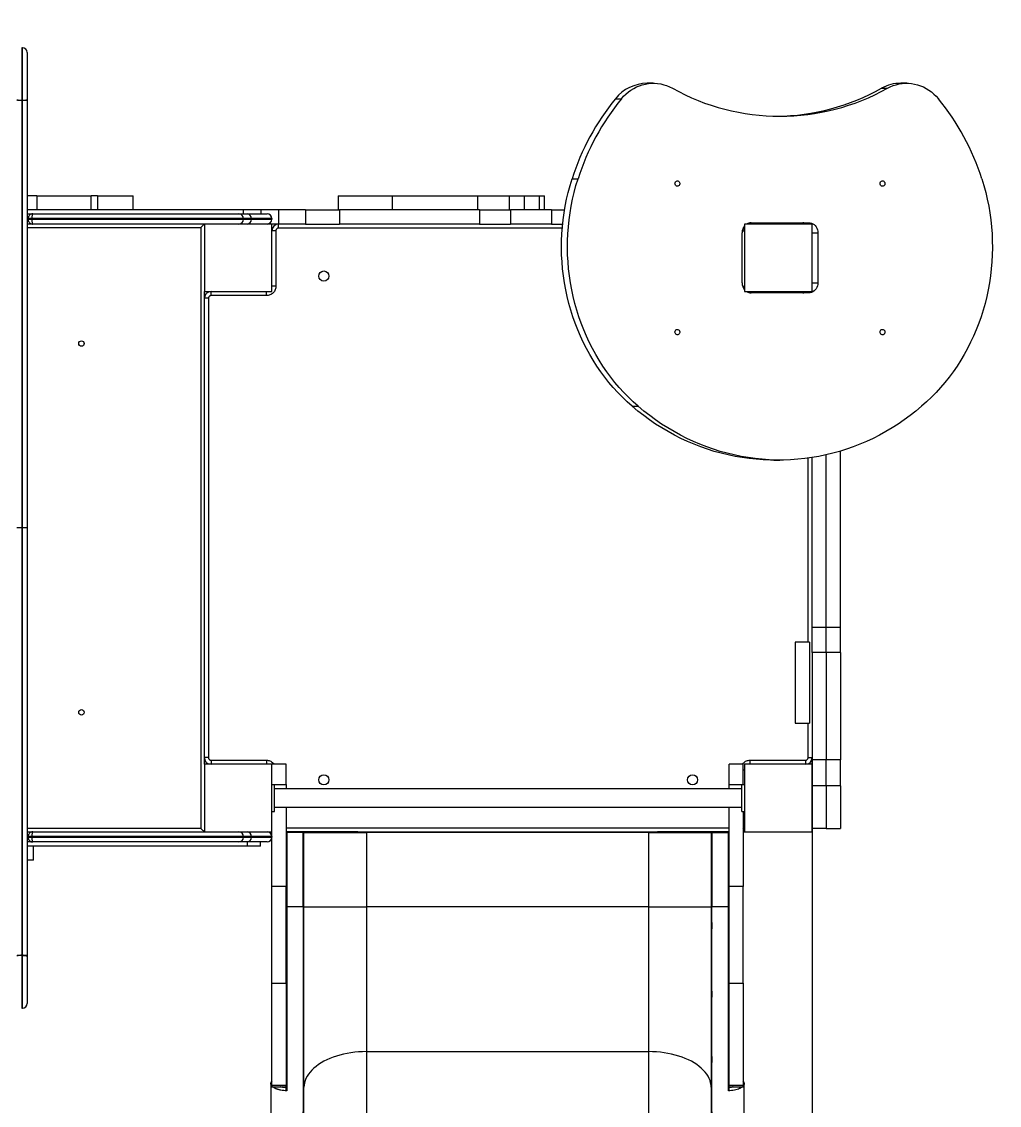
# Model space of a CAD drawing. Header units: millimetres. Extents: x -4040 to 3088, y -4191 to 2638.
# Drawn here: x 418 to 1866, y -311 to 1293 of the extents above; entities that cross this region are included whole.
import ezdxf

# ---------------------------------------------------------------- set-up
doc = ezdxf.new("R2010")
doc.units = ezdxf.units.MM
for name, color, linetype in [('DIKOM_ОБЪЕКТ', 7, 'Continuous'), ('DIKOM_РАЗМЕР_ЗОНА', 7, 'Continuous'), ('DIKOM_РАЗМЕР_ОБЪЕКТА', 7, 'Continuous')]:
    doc.layers.add(name, color=color, linetype=linetype)
doc.styles.add('style1', font='arial.ttf', dxfattribs={"width": 0.8})
doc.dimstyles.new('1-50', dxfattribs={"dimtxt": 300, "dimasz": 200, "dimexe": 100, "dimexo": 0, "dimgap": 100, "dimtad": 1, "dimtxsty": 'style1', "dimcen": 200, "dimclrd": 7, "dimclre": 7, "dimclrt": 7, "dimadec": 1, "dimazin": 2, "dimtfac": 1, "dimtmove": 0, "dimatfit": 2, "dimfxl": 0, "dimlwd": 25, "dimlwe": 18, "dimarcsym": 0})

# ---------------------------------------------------------------- blocks, each defined once
blk = doc.blocks.new('*D9')
at = {"layer": 'Defpoints', "color": 0, "transparency": 16777216}
for p in [(-3211.6, -262.7), (3088.4, -258.6), (3088.4, -4091.2)]:
    blk.add_point(p, dxfattribs=at)
at = {"layer": 'DIKOM_РАЗМЕР_ЗОНА', "color": 7, "lineweight": 18, "transparency": 16777216}
for p, q in [((-3211.6, -262.7), (-3211.6, -4191.2)), ((3088.4, -258.6), (3088.4, -4191.2))]:
    blk.add_line(p, q, dxfattribs=at)
at = {"layer": 'DIKOM_РАЗМЕР_ЗОНА', "color": 7, "lineweight": 25, "transparency": 16777216}
blk.add_line((-3011.6, -4091.2), (2888.4, -4091.2), dxfattribs=at)
at = {"layer": 'DIKOM_РАЗМЕР_ЗОНА', "color": 7, "transparency": 16777216}
for points in [[(-3011.6, -4057.9), (-3011.6, -4124.6), (-3211.6, -4091.2)], [(2888.4, -4057.9), (2888.4, -4124.6), (3088.4, -4091.2)]]:
    blk.add_solid(points, dxfattribs=at)
at = {"layer": 'DIKOM_РАЗМЕР_ЗОНА', "color": 7, "transparency": 16777216, "insert": (-98.6, -3837.9), "char_height": 300, "attachment_point": 5, "style": 'style1'}
blk.add_mtext('6300', dxfattribs=at)
blk = doc.blocks.new('*D10')
at = {"layer": 'Defpoints', "color": 0, "transparency": 16777216}
for p in [(1588.4, 240.2), (-1711.6, 161.2), (1588.4, -2021.8)]:
    blk.add_point(p, dxfattribs=at)
at = {"layer": 'DIKOM_РАЗМЕР_ОБЪЕКТА', "color": 7, "lineweight": 18, "transparency": 16777216}
for p, q in [((1588.4, 240.2), (1588.4, -2121.8)), ((-1711.6, 161.2), (-1711.6, -2121.8))]:
    blk.add_line(p, q, dxfattribs=at)
at = {"layer": 'DIKOM_РАЗМЕР_ОБЪЕКТА', "color": 7, "lineweight": 25, "transparency": 16777216}
blk.add_line((-1511.6, -2021.8), (1388.4, -2021.8), dxfattribs=at)
at = {"layer": 'DIKOM_РАЗМЕР_ОБЪЕКТА', "color": 7, "transparency": 16777216}
for points in [[(-1511.6, -1988.5), (-1511.6, -2055.2), (-1711.6, -2021.8)], [(1388.4, -1988.5), (1388.4, -2055.2), (1588.4, -2021.8)]]:
    blk.add_solid(points, dxfattribs=at)
at = {"layer": 'DIKOM_РАЗМЕР_ОБЪЕКТА', "color": 7, "transparency": 16777216, "insert": (57.1, -1768.6), "char_height": 300, "attachment_point": 5, "style": 'style1'}
blk.add_mtext('3300', dxfattribs=at)
blk = doc.blocks.new('*D11')
at = {"layer": 'Defpoints', "color": 0, "transparency": 16777216}
for p in [(-126.1, 1138), (-2130.5, -1153.8), (1105.4, -1153.8)]:
    blk.add_point(p, dxfattribs=at)
at = {"layer": 'DIKOM_РАЗМЕР_ОБЪЕКТА', "color": 7, "lineweight": 18, "transparency": 16777216}
for p, q in [((-126.1, 1138), (-2230.5, 1138)), ((1105.4, -1153.8), (-2230.5, -1153.8))]:
    blk.add_line(p, q, dxfattribs=at)
at = {"layer": 'DIKOM_РАЗМЕР_ОБЪЕКТА', "color": 7, "lineweight": 25, "transparency": 16777216}
blk.add_line((-2130.5, 938), (-2130.5, -953.8), dxfattribs=at)
at = {"layer": 'DIKOM_РАЗМЕР_ОБЪЕКТА', "color": 7, "transparency": 16777216}
for points in [[(-2163.8, 938), (-2097.2, 938), (-2130.5, 1138)], [(-2163.8, -953.8), (-2097.2, -953.8), (-2130.5, -1153.8)]]:
    blk.add_solid(points, dxfattribs=at)
at = {"layer": 'DIKOM_РАЗМЕР_ОБЪЕКТА', "color": 7, "transparency": 16777216, "insert": (-2383.8, 92), "char_height": 300, "attachment_point": 5, "rotation": 90, "style": 'style1'}
blk.add_mtext('2300', dxfattribs=at)
blk = doc.blocks.new('*D12')
at = {"layer": 'Defpoints', "color": 0, "transparency": 16777216}
for p in [(-296.3, 2638), (-3589.8, -3153.9), (1186.2, -3153.9)]:
    blk.add_point(p, dxfattribs=at)
at = {"layer": 'DIKOM_РАЗМЕР_ЗОНА', "color": 7, "lineweight": 18, "transparency": 16777216}
for p, q in [((-296.3, 2638), (-3689.8, 2638)), ((1186.2, -3153.9), (-3689.8, -3153.9))]:
    blk.add_line(p, q, dxfattribs=at)
at = {"layer": 'DIKOM_РАЗМЕР_ЗОНА', "color": 7, "lineweight": 25, "transparency": 16777216}
blk.add_line((-3589.8, 2438), (-3589.8, -2953.9), dxfattribs=at)
at = {"layer": 'DIKOM_РАЗМЕР_ЗОНА', "color": 7, "transparency": 16777216}
for points in [[(-3623.1, 2438), (-3556.4, 2438), (-3589.8, 2638)], [(-3623.1, -2953.9), (-3556.4, -2953.9), (-3589.8, -3153.9)]]:
    blk.add_solid(points, dxfattribs=at)
at = {"layer": 'DIKOM_РАЗМЕР_ЗОНА', "color": 7, "transparency": 16777216, "insert": (-3842.9, -217.8), "char_height": 300, "attachment_point": 5, "rotation": 90, "style": 'style1'}
blk.add_mtext('5800', dxfattribs=at)

msp = doc.modelspace()

# ---------------------------------------------------------------- linework, layer by layer
at = {"layer": 'DIKOM_ОБЪЕКТ', "color": 7, "linetype": 'Continuous', "lineweight": 15}
for p, q in [((418.892, 1254.504), (417.892, 1254.504)), ((417.892, 1254.504), (417.892, 1176.403)), ((418.892, 1176.403), (418.892, 1254.504)), ((425.892, 1247.504), (425.892, 1177.265)), ((1353.034, 1201.916), (1344.155, 1201.916)), ((1691.149, 1194.51), (1700.029, 1194.51)), ((1728.426, 1201.916), (1719.546, 1201.916)), ((417.892, 1176.403), (418.892, 1176.403)), ((417.892, 1176.239), (417.892, 1176.403)), ((418.892, 1176.239), (417.892, 1176.239)), ((417.892, 1176.239), (417.892, 543.473)), ((418.892, 1176.239), (418.892, 1176.403)), ((418.892, 543.473), (418.892, 1176.239)), ((425.892, 1176.938), (425.892, 1177.265)), ((425.892, 1176.938), (425.892, 543.485)), ((1297.231, 1179.019), (1306.11, 1179.019)), ((1232.843, 1060.243), (1241.722, 1060.243)), ((440.124, 1035.467), (425.892, 1035.467)), ((440.124, 1035.467), (440.124, 1014.467)), ((440.124, 1035.467), (520.951, 1035.467)), ((520.951, 1014.467), (520.951, 1035.467)), ((529.986, 1035.467), (520.951, 1035.467)), ((529.986, 1035.467), (529.986, 1014.467)), ((529.986, 1035.467), (583, 1035.467)), ((583, 1014.467), (583, 1035.467)), ((886.76, 1035.467), (886.76, 1014.467)), ((886.76, 1035.467), (966.363, 1035.467)), ((966.363, 1035.467), (966.363, 1014.467)), ((966.363, 1035.467), (1092.724, 1035.467)), ((1092.724, 1035.467), (1092.724, 1014.467)), ((1092.724, 1035.467), (1139.784, 1035.467)), ((1139.784, 1035.467), (1139.784, 1014.467)), ((1139.784, 1035.467), (1162.031, 1035.467)), ((1162.031, 1035.467), (1162.031, 1014.467)), ((1162.031, 1035.467), (1184.304, 1035.467)), ((1184.304, 1035.467), (1184.304, 1014.467)), ((1184.304, 1035.467), (1192.221, 1035.467)), ((1192.221, 1014.467), (1192.221, 1035.467)), ((746.493, 1014.467), (425.892, 1014.467)), ((746.493, 1008.467), (746.493, 1014.467)), ((772.392, 1014.467), (746.493, 1014.467)), ((798.392, 1014.467), (772.392, 1014.467)), ((772.392, 1008.467), (772.392, 1014.467)), ((798.392, 1014.467), (798.392, 993.467)), ((838.392, 1014.467), (798.392, 1014.467)), ((838.392, 1014.467), (838.392, 993.467)), ((838.392, 1014.467), (888.392, 1014.467)), ((888.392, 1014.467), (888.392, 993.467)), ((1096.076, 1014.467), (888.392, 1014.467)), ((1096.076, 1014.467), (1096.076, 993.467)), ((1096.076, 1014.467), (1141.842, 1014.467)), ((1141.842, 1014.467), (1141.842, 993.467)), ((1202.254, 1014.467), (1141.842, 1014.467)), ((1202.254, 1014.467), (1202.254, 993.467)), ((1202.254, 1014.467), (1221.763, 1014.467)), ((425.892, 1008.467), (434.392, 1008.467)), ((427.392, 1001.467), (425.892, 1001.467)), ((425.892, 1000.467), (427.392, 1000.467)), ((432.97, 1001.467), (427.392, 1001.467)), ((427.392, 1000.467), (427.392, 1001.467)), ((427.392, 1000.467), (432.97, 1000.467)), ((746.135, 1001.467), (432.97, 1001.467)), ((432.97, 1001.467), (432.97, 1000.467)), ((432.97, 1000.467), (746.135, 1000.467)), ((434.392, 1008.467), (739.557, 1008.467)), ((739.557, 1008.467), (751.661, 1008.467)), ((746.135, 1001.467), (746.135, 1000.467)), ((758.239, 1001.467), (746.135, 1001.467)), ((746.135, 1000.467), (758.239, 1000.467)), ((751.661, 1008.467), (781.392, 1008.467)), ((758.239, 1001.467), (758.239, 1000.467)), ((788.392, 1001.467), (758.239, 1001.467)), ((758.239, 1000.467), (788.392, 1000.467)), ((788.392, 1001.467), (788.392, 1000.467)), ((1498.173, 995.467), (1583.287, 995.467)), ((434.392, 993.467), (425.892, 993.467)), ((425.892, 988.467), (683.392, 988.467)), ((739.557, 993.467), (434.392, 993.467)), ((683.392, 988.467), (683.392, 98.467)), ((688.392, 993.467), (688.392, 893.467)), ((751.661, 993.467), (739.557, 993.467)), ((788.392, 993.467), (751.661, 993.467)), ((775.157, 993.467), (751.661, 993.467)), ((798.392, 993.467), (788.392, 993.467)), ((788.392, 893.467), (788.392, 993.467)), ((794.392, 983.467), (788.392, 983.467)), ((794.392, 983.467), (794.392, 901.467)), ((838.392, 993.467), (798.392, 993.467)), ((798.392, 987.467), (798.392, 993.467)), ((1218.401, 987.467), (798.392, 987.467)), ((838.392, 993.467), (888.392, 993.467)), ((1096.076, 993.467), (888.392, 993.467)), ((1096.076, 993.467), (1141.842, 993.467)), ((1202.254, 993.467), (1141.842, 993.467)), ((1202.254, 993.467), (1218.953, 993.467)), ((1484.58, 906.467), (1484.58, 980.467)), ((1484.855, 983.467), (1488.392, 983.467)), ((1588.392, 993.467), (1488.392, 993.467)), ((1488.392, 993.467), (1488.392, 893.467)), ((1588.392, 893.467), (1588.392, 993.467)), ((1588.392, 980.467), (1596.88, 980.467)), ((1596.88, 980.467), (1596.88, 906.467)), ((794.392, 901.467), (788.392, 901.467)), ((1485.358, 901.467), (1488.392, 901.467)), ((1588.392, 906.467), (1596.88, 906.467)), ((688.392, 893.467), (788.392, 893.467)), ((688.392, 193.467), (688.392, 893.467)), ((694.392, 883.467), (688.392, 883.467)), ((694.392, 883.467), (694.392, 203.467)), ((698.392, 887.467), (698.392, 893.467)), ((780.392, 887.467), (698.392, 887.467)), ((780.392, 887.467), (780.392, 893.467)), ((1488.392, 893.467), (1588.392, 893.467)), ((1583.287, 891.467), (1498.173, 891.467)), ((1321.995, 723.575), (1330.874, 723.575)), ((1531.85, 643.977), (1540.73, 643.977)), ((1582.392, 374.471), (1582.392, 646.794)), ((1588.392, 395.81), (1588.392, 647.668)), ((1609.393, 395.81), (1609.393, 651.677)), ((1630.392, 395.81), (1630.392, 657.205)), ((417.892, 543.473), (418.892, 543.473)), ((417.892, 543.447), (417.892, 543.473)), ((417.892, 543.447), (417.892, -89.319)), ((418.892, 543.447), (417.892, 543.447)), ((418.892, 543.447), (418.892, 543.473)), ((418.892, -89.319), (418.892, 543.447)), ((425.892, 543.435), (425.892, 543.485)), ((425.892, 543.435), (425.892, -90.018)), ((1609.393, 395.81), (1588.392, 395.81)), ((1588.392, 358.87), (1588.392, 395.81)), ((1630.392, 395.81), (1609.393, 395.81)), ((1609.393, 358.87), (1609.393, 395.81)), ((1630.392, 358.87), (1630.392, 395.81)), ((1584.392, 374.471), (1563.393, 374.471)), ((1563.393, 374.471), (1563.393, 254.471)), ((1584.392, 374.471), (1584.392, 254.471)), ((1609.393, 358.87), (1588.392, 358.87)), ((1588.392, 358.87), (1588.392, 200.147)), ((1630.392, 358.87), (1609.393, 358.87)), ((1609.393, 358.87), (1609.393, 200.147)), ((1630.392, 358.87), (1630.392, 200.147)), ((1563.393, 254.471), (1584.392, 254.471)), ((1582.392, 203.467), (1582.392, 254.471)), ((694.392, 203.467), (688.392, 203.467)), ((788.392, 193.467), (688.392, 193.467)), ((688.392, 193.467), (688.392, 93.467)), ((698.392, 199.467), (780.392, 199.467)), ((698.392, 199.467), (698.392, 193.467)), ((780.392, 199.467), (780.392, 193.467)), ((809.392, 193.467), (788.392, 193.467)), ((788.392, 93.467), (788.392, 193.467)), ((809.392, 163.468), (809.392, 193.467)), ((1486.392, 193.467), (1465.392, 193.467)), ((1465.392, 163.468), (1465.392, 193.467)), ((1486.392, 163.468), (1486.392, 193.467)), ((1488.392, 193.467), (1488.392, 93.467)), ((1588.392, 193.467), (1488.392, 193.467)), ((1496.392, 199.467), (1578.392, 199.467)), ((1496.392, 199.467), (1496.392, 193.467)), ((1578.392, 199.467), (1578.392, 193.467)), ((1582.392, 203.467), (1588.392, 203.467)), ((1609.393, 200.147), (1588.392, 200.147)), ((1588.392, 193.467), (1588.392, 200.147)), ((1588.392, 93.467), (1588.392, 193.467)), ((1630.392, 200.147), (1609.393, 200.147)), ((1609.393, 161.749), (1609.393, 200.147)), ((1630.392, 161.749), (1630.392, 200.147)), ((1486.392, 185.467), (1488.392, 185.467)), ((788.392, 163.468), (809.392, 163.468)), ((788.392, 163.467), (792.392, 163.467)), ((792.392, 123.467), (792.392, 163.467)), ((809.392, 163.468), (809.392, 156.967)), ((1465.392, 163.468), (1486.392, 163.468)), ((1465.392, 156.967), (1465.392, 163.468)), ((1484.392, 123.467), (1484.392, 163.467)), ((1484.392, 163.467), (1488.392, 163.467)), ((1486.392, 163.468), (1486.392, 163.467)), ((1609.393, 161.749), (1588.392, 161.749)), ((1630.392, 161.749), (1609.393, 161.749)), ((1609.393, 161.749), (1609.393, 98.467)), ((1630.392, 161.749), (1630.392, 98.467)), ((1484.392, 156.967), (792.392, 156.967)), ((792.392, 129.967), (1484.392, 129.967)), ((809.392, 129.967), (809.392, 12.317)), ((1465.392, 12.317), (1465.392, 129.967)), ((788.392, 123.467), (792.392, 123.467)), ((1484.392, 123.467), (1488.392, 123.467)), ((1486.392, 123.467), (1486.392, 12.317)), ((683.392, 98.467), (425.892, 98.467)), ((809.392, 99.467), (1465.392, 99.467)), ((1486.392, 103.467), (1488.392, 103.467)), ((1609.393, 98.467), (1588.392, 98.467)), ((1609.393, 98.467), (1630.392, 98.467)), ((425.892, 93.467), (434.392, 93.467)), ((427.392, 86.467), (425.892, 86.467)), ((425.892, 85.467), (427.392, 85.467)), ((432.97, 86.467), (427.392, 86.467)), ((427.392, 85.467), (427.392, 86.467)), ((427.392, 85.467), (432.97, 85.467)), ((746.135, 86.467), (432.97, 86.467)), ((432.97, 86.467), (432.97, 85.467)), ((432.97, 85.467), (746.135, 85.467)), ((434.392, 93.467), (739.557, 93.467)), ((739.557, 93.467), (751.661, 93.467)), ((746.135, 86.467), (746.135, 85.467)), ((758.239, 86.467), (746.135, 86.467)), ((746.135, 85.467), (758.239, 85.467)), ((751.661, 93.467), (788.392, 93.467)), ((751.661, 93.467), (775.157, 93.467)), ((758.239, 86.467), (758.239, 85.467)), ((788.392, 86.467), (758.239, 86.467)), ((758.239, 85.467), (788.392, 85.467)), ((788.392, 86.467), (788.392, 93.467)), ((788.392, 86.467), (788.392, 85.467)), ((788.392, 12.317), (788.392, 85.467)), ((809.392, 93.467), (810.217, 93.467)), ((810.371, 92.467), (809.392, 92.467)), ((834.892, 92.467), (810.371, 92.467)), ((810.371, 92.467), (810.371, -17.488)), ((834.894, 93.467), (833.892, 93.467)), ((834.719, 93.467), (1440.066, 93.467)), ((834.892, -17.488), (834.892, 92.467)), ((834.892, 92.467), (835.894, 92.467)), ((835.894, -17.488), (835.894, 92.467)), ((835.894, 92.467), (928.392, 92.467)), ((928.392, 93.467), (928.392, 92.467)), ((928.392, 92.467), (928.392, -17.488)), ((1346.392, 92.467), (928.392, 92.467)), ((1346.392, 93.467), (1346.392, 92.467)), ((1346.392, 92.467), (1438.891, 92.467)), ((1346.392, -17.488), (1346.392, 92.467)), ((1438.891, 92.467), (1439.892, 92.467)), ((1438.891, 92.467), (1438.891, -17.488)), ((1440.892, 93.467), (1439.891, 93.467)), ((1439.892, 92.467), (1464.414, 92.467)), ((1439.892, 92.467), (1439.892, -17.488)), ((1464.414, -17.488), (1464.414, 92.467)), ((1464.414, 92.467), (1465.392, 92.467)), ((1464.567, 93.467), (1465.392, 93.467)), ((1486.392, 93.467), (1488.392, 93.467)), ((1488.392, 93.467), (1588.392, 93.467)), ((434.392, 78.467), (425.892, 78.467)), ((752.423, 72.467), (425.892, 72.467)), ((739.557, 78.467), (434.392, 78.467)), ((435.545, 51.467), (435.545, 72.467)), ((751.661, 78.467), (739.557, 78.467)), ((781.392, 78.467), (751.661, 78.467)), ((752.423, 72.467), (752.423, 78.467)), ((771.392, 72.467), (752.423, 72.467)), ((771.392, 72.467), (771.392, 78.467)), ((435.545, 51.467), (425.892, 51.467)), ((809.392, 12.317), (788.392, 12.317)), ((788.392, -130.434), (788.392, 12.317)), ((809.392, -130.434), (809.392, 12.317)), ((1486.392, 12.317), (1465.392, 12.317)), ((1465.392, -130.434), (1465.392, 12.317)), ((1486.392, -130.434), (1486.392, 12.317)), ((810.371, -17.488), (809.392, -17.488)), ((810.371, -17.488), (810.371, -289.977)), ((834.892, -17.488), (810.371, -17.488)), ((834.892, -17.488), (834.892, -332.955)), ((835.894, -17.488), (834.892, -17.488)), ((835.894, -284.775), (835.894, -17.488)), ((835.894, -17.488), (928.392, -17.488)), ((928.392, -17.488), (928.392, -232.006)), ((1346.392, -17.488), (928.392, -17.488)), ((1346.392, -17.488), (1438.891, -17.488)), ((1346.392, -232.006), (1346.392, -17.488)), ((1439.892, -17.488), (1438.891, -17.488)), ((1438.891, -17.488), (1438.891, -284.775)), ((1439.892, -332.955), (1439.892, -17.488)), ((1464.414, -17.488), (1439.892, -17.488)), ((1464.414, -289.977), (1464.414, -17.488)), ((1465.392, -17.488), (1464.414, -17.488)), ((417.892, -89.483), (417.892, -89.319)), ((417.892, -89.319), (418.892, -89.319)), ((418.892, -89.483), (417.892, -89.483)), ((417.892, -89.483), (417.892, -167.584)), ((418.892, -89.483), (418.892, -89.319)), ((418.892, -167.584), (418.892, -89.483)), ((425.892, -90.345), (425.892, -90.018)), ((425.892, -90.345), (425.892, -160.584)), ((788.392, -130.434), (809.392, -130.434)), ((788.392, -282.294), (788.392, -130.434)), ((809.392, -130.434), (809.392, -282.294)), ((1465.392, -130.434), (1486.392, -130.434)), ((1465.392, -282.294), (1465.392, -130.434)), ((1486.392, -130.434), (1486.392, -282.294)), ((417.892, -167.584), (418.892, -167.584)), ((928.392, -232.006), (928.392, -334.051)), ((928.392, -232.006), (1346.392, -232.006)), ((1346.392, -334.051), (1346.392, -232.006)), ((786.892, -278.13), (786.892, -278.695)), ((809.392, -282.294), (788.392, -282.294)), ((788.392, -284.193), (788.392, -282.294)), ((788.392, -284.193), (809.392, -284.193)), ((809.392, -284.193), (809.392, -282.294)), ((809.392, -287.415), (809.392, -284.669)), ((834.892, -332.955), (835.894, -284.775)), ((835.894, -386.82), (835.894, -284.775)), ((1438.891, -284.775), (1439.892, -332.955)), ((1438.891, -284.775), (1438.891, -386.82)), ((1486.392, -282.294), (1465.392, -282.294)), ((1465.392, -284.193), (1465.392, -282.294)), ((1465.392, -284.193), (1486.392, -284.193)), ((1465.392, -287.415), (1465.392, -284.671)), ((1486.392, -284.193), (1486.392, -282.294)), ((1487.892, -278.695), (1487.892, -278.13))]:
    msp.add_line(p, q, dxfattribs=at)
at = {"layer": 'DIKOM_ОБЪЕКТ', "color": 7, "linetype": 'Continuous', "lineweight": 15, "flags": 128}
for points in [[(1306.11, 1179.019), (1309.305, 1182.625), (1312.726, 1185.967), (1316.356, 1189.028), (1320.177, 1191.794), (1324.168, 1194.248), (1328.309, 1196.38), (1332.578, 1198.176), (1336.954, 1199.629), (1341.412, 1200.731), (1345.932, 1201.476), (1350.487, 1201.86), (1355.057, 1201.88), (1359.615, 1201.538), (1364.14, 1200.835), (1368.607, 1199.774), (1372.993, 1198.361), (1377.275, 1196.603), (1381.432, 1194.51)], [(1700.029, 1194.51), (1704.185, 1196.603), (1708.468, 1198.361), (1712.854, 1199.774), (1717.321, 1200.835), (1721.845, 1201.538), (1726.404, 1201.88), (1730.973, 1201.86), (1735.529, 1201.476), (1740.048, 1200.731), (1744.507, 1199.629), (1748.882, 1198.176), (1753.151, 1196.38), (1757.292, 1194.248), (1761.284, 1191.794), (1765.104, 1189.028), (1768.735, 1185.967), (1772.156, 1182.625), (1775.35, 1179.019)], [(417.892, 1176.403), (416.527, 1176.419), (415.214, 1176.468), (414.003, 1176.548), (412.943, 1176.655), (412.072, 1176.786), (411.425, 1176.935), (411.027, 1177.097), (410.892, 1177.265)], [(417.892, 1176.239), (416.527, 1176.253), (415.214, 1176.292), (414.003, 1176.357), (412.943, 1176.444), (412.072, 1176.55), (411.425, 1176.67), (411.027, 1176.801), (410.892, 1176.938)], [(425.892, 1177.265), (425.758, 1177.097), (425.36, 1176.935), (424.713, 1176.786), (423.842, 1176.655), (422.781, 1176.548), (421.571, 1176.468), (420.258, 1176.419), (418.892, 1176.403)], [(425.892, 1176.938), (425.758, 1176.801), (425.36, 1176.67), (424.713, 1176.55), (423.842, 1176.444), (422.781, 1176.357), (421.571, 1176.292), (420.258, 1176.253), (418.892, 1176.239)], [(1321.995, 723.575), (1314.659, 730.113), (1307.534, 736.929), (1300.627, 744.013), (1293.947, 751.357), (1287.502, 758.952), (1281.299, 766.79), (1275.347, 774.86), (1269.651, 783.153), (1264.22, 791.659), (1259.059, 800.368), (1254.175, 809.269), (1249.574, 818.351), (1245.261, 827.604), (1241.241, 837.017), (1237.519, 846.578), (1234.101, 856.275), (1230.989, 866.098), (1228.187, 876.034), (1225.7, 886.071), (1223.529, 896.197), (1221.678, 906.4), (1220.149, 916.667), (1218.943, 926.988), (1218.063, 937.348), (1217.508, 947.735), (1217.28, 958.138), (1217.38, 968.543), (1217.806, 978.937), (1218.559, 989.31), (1219.637, 999.647), (1221.04, 1009.937), (1222.765, 1020.167), (1224.81, 1030.324), (1227.174, 1040.398), (1229.852, 1050.375), (1232.843, 1060.243)], [(1330.874, 723.575), (1323.539, 730.113), (1316.414, 736.929), (1309.507, 744.013), (1302.827, 751.357), (1296.382, 758.952), (1290.179, 766.79), (1284.226, 774.86), (1278.531, 783.153), (1273.1, 791.659), (1267.939, 800.368), (1263.055, 809.269), (1258.453, 818.351), (1254.14, 827.604), (1250.121, 837.017), (1246.399, 846.578), (1242.98, 856.275), (1239.868, 866.098), (1237.067, 876.034), (1234.579, 886.071), (1232.409, 896.197), (1230.558, 906.4), (1229.029, 916.667), (1227.823, 926.988), (1226.942, 937.348), (1226.388, 947.735), (1226.16, 958.138), (1226.26, 968.543), (1226.686, 978.937), (1227.439, 989.31), (1228.517, 999.647), (1229.919, 1009.937), (1231.644, 1020.167), (1233.69, 1030.324), (1236.053, 1040.398), (1238.732, 1050.375), (1241.722, 1060.243)], [(1839.738, 1060.243), (1842.729, 1050.375), (1845.407, 1040.398), (1847.771, 1030.324), (1849.816, 1020.167), (1851.541, 1009.937), (1852.944, 999.647), (1854.022, 989.31), (1854.775, 978.937), (1855.201, 968.543), (1855.3, 958.138), (1855.073, 947.735), (1854.518, 937.348), (1853.638, 926.988), (1852.432, 916.667), (1850.903, 906.4), (1849.052, 896.197), (1846.881, 886.071), (1844.394, 876.034), (1841.592, 866.098), (1838.48, 856.275), (1835.061, 846.578), (1831.34, 837.017), (1827.32, 827.604), (1823.007, 818.351), (1818.406, 809.269), (1813.522, 800.368), (1808.361, 791.659), (1802.93, 783.153), (1797.234, 774.86), (1791.282, 766.79), (1785.079, 758.952), (1778.634, 751.357), (1771.954, 744.013), (1765.047, 736.929), (1757.922, 730.113), (1750.586, 723.575)], [(1385.282, 1053.467), (1385.443, 1054.646), (1385.911, 1055.72), (1386.646, 1056.594), (1387.582, 1057.19), (1388.636, 1057.456), (1389.713, 1057.367), (1390.719, 1056.931), (1391.564, 1056.188), (1392.172, 1055.202), (1392.491, 1054.063), (1392.491, 1052.871), (1392.172, 1051.731), (1391.564, 1050.746), (1390.719, 1050.003), (1389.713, 1049.567), (1388.636, 1049.478), (1387.582, 1049.743), (1386.646, 1050.34), (1385.911, 1051.214), (1385.443, 1052.288), (1385.282, 1053.467)], [(1688.929, 1053.467), (1689.09, 1054.646), (1689.559, 1055.72), (1690.294, 1056.594), (1691.23, 1057.19), (1692.283, 1057.456), (1693.361, 1057.367), (1694.367, 1056.931), (1695.211, 1056.188), (1695.82, 1055.202), (1696.138, 1054.063), (1696.138, 1052.871), (1695.82, 1051.731), (1695.211, 1050.746), (1694.367, 1050.003), (1693.361, 1049.567), (1692.283, 1049.478), (1691.23, 1049.743), (1690.294, 1050.34), (1689.559, 1051.214), (1689.09, 1052.288), (1688.929, 1053.467)], [(1583.287, 995.467), (1585.414, 995.282), (1587.488, 994.733), (1589.458, 993.832), (1591.277, 992.602), (1592.899, 991.073), (1594.284, 989.284), (1595.399, 987.277), (1596.215, 985.102), (1596.713, 982.813), (1596.88, 980.467)], [(688.392, 993.467), (688.316, 993.391), (688.091, 993.165), (687.723, 992.797), (687.223, 992.297), (686.606, 991.681), (685.892, 990.967), (685.103, 990.177), (684.261, 989.335), (683.392, 988.467)], [(1596.88, 906.467), (1596.713, 904.12), (1596.215, 901.832), (1595.399, 899.657), (1594.284, 897.65), (1592.899, 895.86), (1591.277, 894.332), (1589.458, 893.102), (1587.488, 892.201), (1585.414, 891.652), (1583.287, 891.467)], [(1385.282, 833.467), (1385.443, 834.646), (1385.911, 835.72), (1386.646, 836.594), (1387.582, 837.19), (1388.636, 837.456), (1389.713, 837.367), (1390.719, 836.931), (1391.564, 836.188), (1392.172, 835.202), (1392.491, 834.063), (1392.491, 832.871), (1392.172, 831.731), (1391.564, 830.746), (1390.719, 830.003), (1389.713, 829.567), (1388.636, 829.478), (1387.582, 829.743), (1386.646, 830.34), (1385.911, 831.214), (1385.443, 832.288), (1385.282, 833.467)], [(1688.929, 833.467), (1689.09, 834.646), (1689.559, 835.72), (1690.294, 836.594), (1691.23, 837.19), (1692.283, 837.456), (1693.361, 837.367), (1694.367, 836.931), (1695.211, 836.188), (1695.82, 835.202), (1696.138, 834.063), (1696.138, 832.871), (1695.82, 831.731), (1695.211, 830.746), (1694.367, 830.003), (1693.361, 829.567), (1692.283, 829.478), (1691.23, 829.743), (1690.294, 830.34), (1689.559, 831.214), (1689.09, 832.288), (1688.929, 833.467)], [(1531.85, 643.977), (1526.595, 644.022), (1516.088, 644.379), (1505.596, 645.093), (1495.129, 646.163), (1484.697, 647.589), (1474.309, 649.368), (1463.977, 651.499), (1453.708, 653.981), (1443.514, 656.81), (1433.403, 659.984), (1423.386, 663.5), (1413.472, 667.355), (1403.669, 671.545), (1393.989, 676.066), (1384.439, 680.914), (1375.029, 686.084), (1365.768, 691.571), (1356.664, 697.37), (1347.727, 703.476), (1338.964, 709.883), (1330.384, 716.585), (1321.995, 723.575)], [(1750.586, 723.575), (1742.197, 716.585), (1733.617, 709.883), (1724.854, 703.476), (1715.917, 697.37), (1706.813, 691.571), (1697.552, 686.084), (1688.142, 680.914), (1678.592, 676.066), (1668.911, 671.545), (1659.109, 667.355), (1649.195, 663.5), (1639.178, 659.984), (1629.067, 656.81), (1618.873, 653.981), (1608.604, 651.499), (1598.271, 649.368), (1587.884, 647.589), (1577.452, 646.163), (1566.985, 645.093), (1556.493, 644.379), (1545.986, 644.022), (1535.474, 644.022), (1524.968, 644.379), (1514.476, 645.093), (1504.009, 646.163), (1493.577, 647.589), (1483.189, 649.368), (1472.856, 651.499), (1462.588, 653.981), (1452.394, 656.81), (1442.283, 659.984), (1432.266, 663.5), (1422.351, 667.355), (1412.549, 671.545), (1402.869, 676.066), (1393.319, 680.914), (1383.909, 686.084), (1374.648, 691.571), (1365.544, 697.37), (1356.606, 703.476), (1347.843, 709.883), (1339.263, 716.585), (1330.874, 723.575)], [(417.892, 543.473), (416.527, 543.473), (415.214, 543.474), (414.003, 543.475), (412.943, 543.476), (412.072, 543.478), (411.425, 543.48), (411.027, 543.483), (410.892, 543.485)], [(417.892, 543.447), (416.527, 543.447), (415.214, 543.446), (414.003, 543.445), (412.943, 543.444), (412.072, 543.442), (411.425, 543.44), (411.027, 543.437), (410.892, 543.435)], [(425.892, 543.485), (425.758, 543.483), (425.36, 543.48), (424.713, 543.478), (423.842, 543.476), (422.781, 543.475), (421.571, 543.474), (420.258, 543.473), (418.892, 543.473)], [(425.892, 543.435), (425.758, 543.437), (425.36, 543.44), (424.713, 543.442), (423.842, 543.444), (422.781, 543.445), (421.571, 543.446), (420.258, 543.447), (418.892, 543.447)], [(688.392, 93.467), (688.296, 93.563), (688.012, 93.847), (687.55, 94.31), (686.928, 94.931), (686.17, 95.689), (685.306, 96.553), (684.368, 97.491), (683.392, 98.467)], [(417.892, -89.319), (416.527, -89.333), (415.214, -89.372), (414.003, -89.437), (412.943, -89.524), (412.072, -89.63), (411.425, -89.75), (411.027, -89.881), (410.892, -90.018)], [(417.892, -89.483), (416.527, -89.499), (415.214, -89.548), (414.003, -89.628), (412.943, -89.735), (412.072, -89.866), (411.425, -90.015), (411.027, -90.177), (410.892, -90.345)], [(425.892, -90.018), (425.758, -89.881), (425.36, -89.75), (424.713, -89.63), (423.842, -89.524), (422.781, -89.437), (421.571, -89.372), (420.258, -89.333), (418.892, -89.319)], [(418.892, -89.483), (420.258, -89.499), (421.571, -89.548), (422.781, -89.628), (423.842, -89.735), (424.713, -89.866), (425.36, -90.015), (425.758, -90.177), (425.892, -90.345)], [(928.392, -232.006), (922.604, -232.11), (916.839, -232.421), (911.119, -232.939), (905.466, -233.661), (899.904, -234.585), (894.452, -235.706), (889.135, -237.021), (883.97, -238.524), (878.981, -240.21), (874.184, -242.071), (869.6, -244.101), (865.247, -246.292), (861.141, -248.634), (857.299, -251.119), (853.735, -253.737), (850.464, -256.478), (847.498, -259.331), (844.85, -262.285), (842.529, -265.328), (840.544, -268.448), (838.904, -271.634), (837.614, -274.872), (836.681, -278.15), (836.106, -281.456), (835.894, -284.775)], [(1438.891, -284.775), (1438.678, -281.456), (1438.104, -278.15), (1437.17, -274.872), (1435.881, -271.634), (1434.241, -268.448), (1432.256, -265.328), (1429.935, -262.285), (1427.286, -259.331), (1424.321, -256.478), (1421.05, -253.737), (1417.486, -251.119), (1413.644, -248.634), (1409.538, -246.292), (1405.185, -244.101), (1400.601, -242.071), (1395.804, -240.21), (1390.814, -238.524), (1385.65, -237.021), (1380.332, -235.706), (1374.881, -234.585), (1369.319, -233.661), (1363.666, -232.939), (1357.946, -232.421), (1352.181, -232.11), (1346.392, -232.006)]]:
    msp.add_lwpolyline(points, dxfattribs=at)
at = {"layer": 'DIKOM_ОБЪЕКТ', "color": 7, "linetype": 'Continuous', "lineweight": 15}
for centre, radius in [((865.392, 916.467), 7.5), ((506.392, 816.467), 4), ((506.392, 270.467), 4), ((865.392, 170.467), 7.5), ((1411.392, 170.467), 7.5)]:
    msp.add_circle(centre, radius, dxfattribs=at)
for centre, radius, start, end in [((418.892, 1247.504), 7, 0, 90), ((1344.826, 1141.008), 60.912, 90.631908, 141.388029), ((1540.73, 1479.813), 326.763, 240.823302, 299.176698), ((1531.081, 1482.013), 329.059, 270.907043, 299.106877), ((1719.644, 1143.395), 58.521, 90.095852, 119.138553), ((1574.864, 951.676), 358.839, 140.6872, 162.389082), ((1583.744, 951.676), 358.839, 140.687263, 162.389108), ((1497.713, 951.674), 358.843, 17.610948, 39.312591), ((739.339, 1001.671), 6.799, 358.275578, 88.162795), ((739.339, 1000.262), 6.799, 271.837205, 1.724422), ((751.443, 1001.671), 6.799, 358.275578, 88.162795), ((751.443, 1000.262), 6.799, 271.837205, 1.724422), ((781.392, 1001.467), 7, 0, 90), ((781.392, 1000.467), 7, 270, 0), ((1498.225, 982.797), 12.67, 90.231418, 122.633065), ((1574.356, 982.796), 12.671, 57.368448, 89.767069), ((798.392, 983.467), 10, 90, 180), ((1500.379, 980.591), 15.799, 139.348884, 180.449427), ((1478.392, 983.467), 10, 0, 32.123596), ((1500.429, 906.361), 15.849, 179.618002, 220.583687), ((698.392, 883.467), 10, 90, 180), ((1498.224, 904.136), 12.669, 237.365782, 269.769734), ((1574.356, 904.137), 12.671, 270.231779, 302.632705), ((698.392, 203.467), 10, 180, 270), ((1578.392, 203.467), 10, 270, 0), ((1478.392, 103.467), 10, 323.130102, 0), ((739.339, 86.671), 6.799, 358.275578, 88.162795), ((739.339, 85.262), 6.799, 271.837101, 1.724526), ((751.443, 86.671), 6.799, 358.275578, 88.162795), ((751.443, 85.262), 6.799, 271.837101, 1.724526), ((781.392, 86.467), 7, 0, 90), ((781.392, 85.467), 7, 270, 0), ((810.392, 92.467), 1, 90, 180), ((821.93, 92.716), 11.562, 176.278091, 181.236078), ((1452.991, 92.719), 11.426, 358.73428, 3.751551), ((1464.392, 92.467), 1, 0, 90), ((418.892, -160.584), 7, 270, 0), ((790.292, -278.083), 3.4, 123.974476, 180), ((789.813, -278.193), 2.921, 119.091899, 178.767392), ((789.813, -278.758), 2.921, 119.094767, 178.765736), ((1484.492, -278.083), 3.4, 0, 56.025524), ((1484.955, -278.203), 2.939, 1.430536, 60.710174), ((1484.954, -278.768), 2.939, 1.432446, 60.707051)]:
    msp.add_arc(centre, radius, start, end, dxfattribs=at)
for centre in [(835.073, 56.522), (1439.711, 56.522)]:
    msp.add_ellipse(centre, major_axis=(0, 4.5), ratio=0.01192085, dxfattribs=at)
for points, knots in [([(434.392, 1008.467), (434.387, 1008.467), (433.953, 1008.467), (433.101, 1008.385), (431.393, 1007.904), (429.592, 1006.771), (428.24, 1004.977), (427.522, 1003.216), (427.437, 1002.063), (427.392, 1001.467)], [0, 0, 0, 0, 0.00152684, 0.12179661, 0.238477, 0.49616475, 0.69296477, 0.84132454, 1, 1, 1, 1]), ([(427.392, 1000.467), (427.437, 999.871), (427.522, 998.718), (428.24, 996.957), (429.592, 995.162), (431.393, 994.03), (433.101, 993.548), (433.953, 993.467), (434.387, 993.467), (434.392, 993.467)], [0, 0, 0, 0, 0.15867546, 0.30703523, 0.50383525, 0.761523, 0.87820339, 0.99847316, 1, 1, 1, 1]), ([(434.392, 1008.467), (434.391, 1008.467), (434.304, 1008.467), (434.135, 1008.385), (433.791, 1007.904), (433.424, 1006.771), (433.146, 1004.977), (432.997, 1003.216), (432.979, 1002.063), (432.97, 1001.467)], [0, 0, 0, 0, 0.00152392, 0.12178116, 0.238459, 0.49620475, 0.69302198, 0.84136634, 1, 1, 1, 1]), ([(432.97, 1000.467), (432.979, 999.871), (432.997, 998.717), (433.146, 996.956), (433.424, 995.162), (433.791, 994.03), (434.135, 993.548), (434.304, 993.467), (434.391, 993.467), (434.392, 993.467)], [0, 0, 0, 0, 0.15863366, 0.30697802, 0.50379525, 0.761541, 0.87821884, 0.99847608, 1, 1, 1, 1]), ([(798.392, 987.467), (797.889, 987.413), (797.115, 987.331), (796.184, 986.832), (795.543, 986.316), (795.027, 985.675), (794.528, 984.744), (794.446, 983.97), (794.392, 983.467)], [0, 0, 0, 0, 0.23945327, 0.36835706, 0.49999204, 0.63163972, 0.76054116, 1, 1, 1, 1]), ([(794.392, 901.467), (794.347, 900.613), (794.253, 898.854), (793.475, 896.245), (792.183, 893.736), (790.362, 891.497), (788.124, 889.676), (785.614, 888.385), (783.005, 887.606), (781.246, 887.512), (780.392, 887.467)], [0, 0, 0, 0, 0.11651572, 0.2400114, 0.36864121, 0.50000013, 0.63135781, 0.75998998, 0.88348305, 1, 1, 1, 1]), ([(698.392, 887.467), (697.889, 887.413), (697.115, 887.331), (696.184, 886.832), (695.543, 886.316), (695.027, 885.675), (694.528, 884.744), (694.446, 883.97), (694.392, 883.467)], [0, 0, 0, 0, 0.23945447, 0.36835624, 0.49999139, 0.63163924, 0.76054085, 1, 1, 1, 1]), ([(694.392, 203.467), (694.446, 202.964), (694.528, 202.19), (695.027, 201.258), (695.543, 200.618), (696.184, 200.101), (697.115, 199.602), (697.889, 199.52), (698.392, 199.467)], [0, 0, 0, 0, 0.23945884, 0.36836028, 0.50000796, 0.63164294, 0.76054673, 1, 1, 1, 1]), ([(780.392, 199.467), (781.246, 199.421), (783.005, 199.328), (785.616, 198.55), (788.115, 197.252), (790.277, 195.55), (791.345, 194.122), (791.835, 193.467)], [0, 0, 0, 0, 0.19055407, 0.39251703, 0.6028856, 0.81770909, 1, 1, 1, 1]), ([(1484.95, 193.467), (1485.44, 194.122), (1486.508, 195.55), (1488.669, 197.252), (1491.168, 198.55), (1493.78, 199.328), (1495.539, 199.421), (1496.392, 199.467)], [0, 0, 0, 0, 0.18228657, 0.39711843, 0.60748057, 0.80945346, 1, 1, 1, 1]), ([(1578.392, 199.467), (1578.896, 199.52), (1579.67, 199.602), (1580.601, 200.101), (1581.242, 200.618), (1581.758, 201.258), (1582.257, 202.19), (1582.339, 202.964), (1582.392, 203.467)], [0, 0, 0, 0, 0.23947026, 0.36837312, 0.49999237, 0.63165112, 0.76054288, 1, 1, 1, 1]), ([(434.392, 93.467), (434.387, 93.467), (433.953, 93.466), (433.101, 93.386), (431.393, 92.904), (429.592, 91.771), (428.24, 89.977), (427.522, 88.216), (427.437, 87.063), (427.392, 86.467)], [0, 0, 0, 0, 0.00152684, 0.12179654, 0.23847708, 0.49616654, 0.69296682, 0.84132433, 1, 1, 1, 1]), ([(427.392, 85.467), (427.437, 84.871), (427.522, 83.718), (428.24, 81.957), (429.592, 80.162), (431.393, 79.03), (433.101, 78.548), (433.953, 78.467), (434.387, 78.467), (434.392, 78.467)], [0, 0, 0, 0, 0.15867546, 0.30703523, 0.50383525, 0.761523, 0.87820339, 0.99847316, 1, 1, 1, 1]), ([(434.392, 93.467), (434.391, 93.467), (434.304, 93.466), (434.135, 93.386), (433.791, 92.904), (433.424, 91.771), (433.146, 89.977), (432.997, 88.216), (432.979, 87.063), (432.97, 86.467)], [0, 0, 0, 0, 0.00152392, 0.12178108, 0.23845908, 0.49620654, 0.69302402, 0.84136613, 1, 1, 1, 1]), ([(432.97, 85.467), (432.979, 84.871), (432.997, 83.717), (433.146, 81.956), (433.424, 80.162), (433.791, 79.03), (434.135, 78.548), (434.304, 78.467), (434.391, 78.467), (434.392, 78.467)], [0, 0, 0, 0, 0.15863359, 0.30697788, 0.50379503, 0.76154065, 0.87821913, 0.99847609, 1, 1, 1, 1]), ([(833.892, 93.467), (833.806, 93.467), (833.632, 93.467), (832.226, 93.467), (830.031, 93.467), (827.082, 93.467), (823.506, 93.467), (819.404, 93.467), (814.96, 93.467), (811.905, 93.467), (810.392, 93.467)], [0, 0, 0, 0, 0.12375365, 0.25000024, 0.37624631, 0.50000023, 0.62375194, 0.7499981, 0.8762465, 1, 1, 1, 1]), ([(833.892, 93.467), (833.973, 93.461), (834.129, 93.451), (834.345, 93.367), (834.527, 93.25), (834.711, 93.064), (834.862, 92.8), (834.883, 92.572), (834.892, 92.467)], [0, 0, 0, 0, 0.15363648, 0.29910665, 0.4365062, 0.56581179, 0.79900733, 1, 1, 1, 1]), ([(834.894, 93.467), (835.025, 93.452), (835.287, 93.422), (835.617, 93.191), (835.849, 92.86), (835.879, 92.598), (835.894, 92.467)], [0, 0, 0, 0, 0.25000058, 0.4999855, 0.75001844, 1, 1, 1, 1]), ([(915.435, 93.467), (914.097, 93.467), (909.806, 93.467), (902.634, 93.467), (893.964, 93.467), (885.462, 93.467), (877.263, 93.467), (869.512, 93.467), (862.341, 93.467), (855.871, 93.467), (850.196, 93.467), (845.388, 93.467), (841.487, 93.467), (838.499, 93.467), (836.428, 93.467), (835.16, 93.467), (834.982, 93.467), (834.894, 93.467)], [0, 0, 0, 0, 0.03034248, 0.09727686, 0.16589789, 0.2359314, 0.3070615, 0.37894315, 0.45120613, 0.52346893, 0.5953502, 0.66648089, 0.7365135, 0.80513498, 0.87206972, 0.9370864, 1, 1, 1, 1]), ([(1439.891, 93.467), (1439.801, 93.467), (1439.621, 93.467), (1438.346, 93.467), (1436.286, 93.467), (1433.298, 93.467), (1429.397, 93.467), (1424.589, 93.467), (1418.914, 93.467), (1412.444, 93.467), (1405.273, 93.467), (1397.522, 93.467), (1389.323, 93.467), (1380.821, 93.467), (1372.151, 93.467), (1364.971, 93.467), (1360.671, 93.467), (1359.325, 93.467)], [0, 0, 0, 0, 0.06395353, 0.12790701, 0.19482925, 0.26343762, 0.33345751, 0.40457492, 0.47644275, 0.54869206, 0.62094153, 0.69280903, 0.76392661, 0.83394623, 0.90255529, 0.96947716, 1, 1, 1, 1]), ([(1438.891, 92.467), (1438.906, 92.598), (1438.936, 92.86), (1439.167, 93.191), (1439.498, 93.422), (1439.76, 93.452), (1439.891, 93.467)], [0, 0, 0, 0, 0.24998461, 0.49996327, 0.74993636, 1, 1, 1, 1]), ([(1439.892, 92.467), (1439.902, 92.572), (1439.923, 92.8), (1440.074, 93.064), (1440.258, 93.25), (1440.44, 93.368), (1440.656, 93.45), (1440.812, 93.461), (1440.892, 93.467)], [0, 0, 0, 0, 0.2009818, 0.43420121, 0.56344602, 0.70083814, 0.84637182, 1, 1, 1, 1]), ([(1464.392, 93.467), (1462.88, 93.467), (1459.824, 93.467), (1455.38, 93.467), (1451.277, 93.467), (1447.701, 93.467), (1444.751, 93.467), (1442.557, 93.467), (1441.152, 93.467), (1440.978, 93.467), (1440.892, 93.467)], [0, 0, 0, 0, 0.12375353, 0.25000059, 0.37624682, 0.50000071, 0.62375279, 0.74999983, 0.87624706, 1, 1, 1, 1]), ([(835.07, -49.978), (835.065, -49.928), (835.053, -49.829), (835.037, -49.053), (835.026, -47.911), (835.02, -46.484), (835.02, -44.947), (835.026, -43.469), (835.037, -42.218), (835.052, -41.334), (835.066, -41.013), (835.08, -40.951), (835.094, -41.15), (835.11, -41.897), (835.121, -43.047), (835.127, -44.472), (835.127, -46.009), (835.121, -47.487), (835.11, -48.739), (835.094, -49.619), (835.08, -49.951), (835.072, -49.973), (835.07, -49.978)], [0, 0, 0, 0, 0.05369095, 0.10738083, 0.16107087, 0.21475593, 0.26843638, 0.32211675, 0.37579897, 0.42948432, 0.48317207, 0.49999988, 0.55369119, 0.6073811, 0.66106959, 0.71475467, 0.76843718, 0.82211756, 0.87579921, 0.9294846, 0.98317341, 1, 1, 1, 1]), ([(1439.714, -49.978), (1439.708, -49.928), (1439.696, -49.829), (1439.68, -49.053), (1439.667, -47.911), (1439.659, -46.484), (1439.657, -44.947), (1439.661, -43.469), (1439.671, -42.218), (1439.686, -41.334), (1439.699, -41.013), (1439.713, -40.951), (1439.727, -41.15), (1439.743, -41.897), (1439.756, -43.047), (1439.764, -44.472), (1439.766, -46.009), (1439.762, -47.487), (1439.752, -48.739), (1439.738, -49.619), (1439.724, -49.951), (1439.716, -49.973), (1439.714, -49.978)], [0, 0, 0, 0, 0.05369107, 0.10738223, 0.16107267, 0.21475954, 0.26844206, 0.32212247, 0.37580259, 0.4294864, 0.48317454, 0.50000006, 0.55369148, 0.60738255, 0.66107296, 0.71475825, 0.76844071, 0.82212314, 0.87580323, 0.92948696, 0.98317448, 1, 1, 1, 1]), ([(835.06, -151.371), (835.055, -151.321), (835.043, -151.222), (835.03, -150.446), (835.021, -149.304), (835.019, -147.877), (835.022, -146.34), (835.031, -144.862), (835.045, -143.611), (835.062, -142.727), (835.077, -142.406), (835.09, -142.344), (835.103, -142.543), (835.117, -143.29), (835.125, -144.44), (835.128, -145.864), (835.125, -147.402), (835.115, -148.88), (835.101, -150.132), (835.084, -151.012), (835.07, -151.344), (835.062, -151.366), (835.06, -151.371)], [0, 0, 0, 0, 0.05368934, 0.1073784, 0.16106453, 0.2147472, 0.26842991, 0.32211041, 0.37579376, 0.42948051, 0.48317052, 0.5000002, 0.55368859, 0.60737862, 0.66106564, 0.71474872, 0.76842926, 0.82210951, 0.8757929, 0.92948087, 0.98317133, 1, 1, 1, 1]), ([(1439.725, -151.371), (1439.719, -151.321), (1439.707, -151.222), (1439.689, -150.446), (1439.674, -149.303), (1439.663, -147.877), (1439.657, -146.34), (1439.658, -144.862), (1439.665, -143.61), (1439.677, -142.727), (1439.689, -142.406), (1439.702, -142.344), (1439.717, -142.543), (1439.734, -143.29), (1439.749, -144.44), (1439.76, -145.865), (1439.766, -147.402), (1439.765, -148.88), (1439.758, -150.132), (1439.746, -151.012), (1439.734, -151.344), (1439.726, -151.366), (1439.725, -151.371)], [0, 0, 0, 0, 0.05369117, 0.10738384, 0.16107504, 0.21476301, 0.26844788, 0.32212875, 0.37580894, 0.42949085, 0.4831769, 0.49999916, 0.55369174, 0.60738245, 0.66107361, 0.71476155, 0.76844646, 0.82212936, 0.87580955, 0.92949226, 0.98317667, 1, 1, 1, 1]), ([(835.051, -248.009), (835.045, -247.96), (835.035, -247.86), (835.024, -247.084), (835.019, -245.942), (835.02, -244.516), (835.027, -242.979), (835.039, -241.501), (835.055, -240.249), (835.073, -239.365), (835.087, -239.044), (835.1, -238.983), (835.112, -239.182), (835.122, -239.928), (835.128, -241.078), (835.127, -242.503), (835.12, -244.04), (835.108, -245.518), (835.092, -246.77), (835.074, -247.651), (835.06, -247.983), (835.052, -248.004), (835.051, -248.009)], [0, 0, 0, 0, 0.0536877, 0.10737411, 0.16105903, 0.21474048, 0.26842155, 0.3221039, 0.37578964, 0.42947794, 0.48316995, 0.5000006, 0.55368733, 0.60737468, 0.66105961, 0.71474106, 0.76842213, 0.82210281, 0.87578797, 0.92947841, 0.98316935, 1, 1, 1, 1]), ([(1439.734, -248.009), (1439.729, -247.96), (1439.717, -247.86), (1439.699, -247.084), (1439.682, -245.942), (1439.668, -244.515), (1439.659, -242.978), (1439.657, -241.5), (1439.66, -240.249), (1439.669, -239.365), (1439.68, -239.044), (1439.693, -238.983), (1439.706, -239.182), (1439.724, -239.928), (1439.741, -241.079), (1439.755, -242.503), (1439.763, -244.041), (1439.766, -245.519), (1439.763, -246.771), (1439.754, -247.651), (1439.743, -247.983), (1439.736, -248.004), (1439.734, -248.009)], [0, 0, 0, 0, 0.05369123, 0.10738219, 0.16107471, 0.21476342, 0.26845093, 0.32213421, 0.37581463, 0.42949549, 0.48317924, 0.49999925, 0.55369122, 0.60738316, 0.66107497, 0.71476361, 0.76845115, 0.82213442, 0.87581544, 0.92949627, 0.98317999, 1, 1, 1, 1]), ([(786.892, -278.695), (786.892, -284.895), (786.892, -297.291), (786.892, -315.396), (786.892, -327.101), (786.892, -332.955)], [0, 0, 0, 0, 0.3334161, 0.66658383, 1, 1, 1, 1]), ([(788.392, -282.448), (788.074, -282.06), (787.433, -281.277), (786.999, -280.004), (786.929, -279.139), (786.892, -278.695)], [0, 0, 0, 0, 0.3241191, 0.65310233, 1, 1, 1, 1]), ([(810.371, -289.977), (808.876, -289.924), (805.852, -289.816), (802.351, -289.278), (799.834, -288.724), (798.195, -288.285), (796.621, -287.783), (795.122, -287.219), (793.283, -286.397), (791.454, -285.417), (790.449, -284.545), (790.043, -284.193)], [0, 0, 0, 0, 0.18017517, 0.36453989, 0.43955532, 0.51524454, 0.59160212, 0.66863849, 0.74634193, 0.8975506, 1, 1, 1, 1]), ([(809.392, -285.338), (808.112, -285.256), (805.565, -285.094), (802.797, -284.659), (801.457, -284.267), (801.204, -284.193)], [0, 0, 0, 0, 0.45036278, 0.89619581, 1, 1, 1, 1]), ([(802.971, -284.193), (803.859, -284.352), (805.925, -284.722), (808.133, -284.805), (809.392, -284.852)], [0, 0, 0, 0, 0.42977271, 1, 1, 1, 1]), ([(809.592, -284.68), (808.498, -284.643), (806.583, -284.58), (804.76, -284.309), (803.978, -284.193)], [0, 0, 0, 0, 0.57100177, 1, 1, 1, 1]), ([(810.371, -289.977), (810.144, -289.589), (809.792, -288.986), (809.453, -288.082), (809.411, -287.621), (809.392, -287.415)], [0, 0, 0, 0, 0.49949622, 0.77623949, 1, 1, 1, 1]), ([(1484.849, -284.193), (1484.84, -284.201), (1484.571, -284.449), (1483.955, -284.897), (1483.026, -285.523), (1482.059, -286.081), (1480.306, -286.976), (1477.49, -288.085), (1473.341, -289.141), (1468.935, -289.816), (1465.91, -289.924), (1464.414, -289.977)], [0, 0, 0, 0, 0.00230617, 0.07115429, 0.13624178, 0.19756695, 0.25513273, 0.4476285, 0.63593605, 0.82006031, 1, 1, 1, 1]), ([(1464.414, -289.977), (1464.641, -289.589), (1464.993, -288.986), (1465.332, -288.082), (1465.374, -287.621), (1465.392, -287.415)], [0, 0, 0, 0, 0.49950553, 0.7762234, 1, 1, 1, 1]), ([(1470.657, -284.193), (1470.436, -284.239), (1469.505, -284.43), (1467.65, -284.59), (1466.034, -284.649), (1465.193, -284.68)], [0, 0, 0, 0, 0.1300877, 0.5478646, 1, 1, 1, 1]), ([(1473.581, -284.193), (1473.328, -284.267), (1471.988, -284.659), (1469.22, -285.094), (1466.672, -285.256), (1465.392, -285.338)], [0, 0, 0, 0, 0.10380426, 0.54965057, 1, 1, 1, 1]), ([(1471.814, -284.193), (1470.926, -284.352), (1468.86, -284.722), (1466.652, -284.805), (1465.392, -284.852)], [0, 0, 0, 0, 0.4297804, 1, 1, 1, 1]), ([(1487.892, -278.695), (1487.856, -279.138), (1487.786, -280.003), (1487.352, -281.277), (1486.711, -282.059), (1486.392, -282.448)], [0, 0, 0, 0, 0.34666506, 0.67542773, 1, 1, 1, 1]), ([(1487.892, -332.955), (1487.892, -327.101), (1487.892, -315.396), (1487.892, -297.291), (1487.892, -284.895), (1487.892, -278.695)], [0, 0, 0, 0, 0.33341617, 0.6665839, 1, 1, 1, 1])]:
    msp.add_open_spline(points, degree=3, knots=knots, dxfattribs=at)

# ---------------------------------------------------------------- dimensions: what is measured, and where the dimension line sits
at = {"layer": 'DIKOM_РАЗМЕР_ЗОНА'}
dim = msp.add_linear_dim(base=(-3589.775, -3153.868), p1=(-296.255, 2637.967), p2=(1186.24, -3153.868), angle=90, text='5800', dimstyle='1-50', dxfattribs=at)
dim.commit()
dim.dimension.update_dxf_attribs({"geometry": '*D12', "text_midpoint": (-3589.775, -217.832), "dimtype": 160})
dim = msp.add_linear_dim(base=(3088.392, -4091.224), p1=(-3211.608, -262.739), p2=(3088.392, -258.583), dimstyle='1-50', dxfattribs=at)
dim.commit()
dim.dimension.update_dxf_attribs({"geometry": '*D9', "text_midpoint": (-98.567, -4091.224), "dimtype": 160})
at = {"layer": 'DIKOM_РАЗМЕР_ОБЪЕКТА'}
dim = msp.add_linear_dim(base=(-2130.504, -1153.756), p1=(-126.083, 1137.967), p2=(1105.406, -1153.756), angle=90, text='2300', dimstyle='1-50', dxfattribs=at)
dim.commit()
dim.dimension.update_dxf_attribs({"geometry": '*D11', "text_midpoint": (-2130.504, 92.04), "dimtype": 160})
dim = msp.add_linear_dim(base=(1588.392, -2021.841), p1=(-1711.608, 161.151), p2=(1588.392, 240.238), dimstyle='1-50', dxfattribs=at)
dim.commit()
dim.dimension.update_dxf_attribs({"geometry": '*D10', "text_midpoint": (57.068, -2021.841), "dimtype": 160})

doc.saveas('drawing.dxf')
